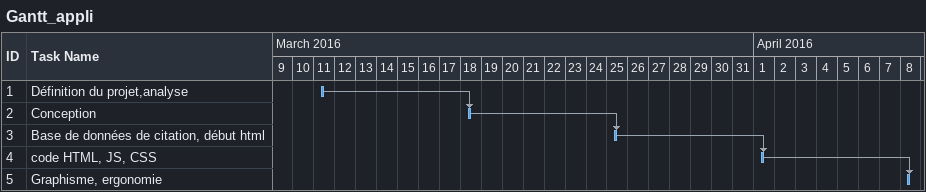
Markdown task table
Gantt_appli

| ID | Task | Start | Finish | Predecessors |
|---|---|---|---|---|
| 1 | Définition du projet,analyse | 2016-03-11 | 2016-03-11 |  |
| 2 | Conception | 2016-03-18 | 2016-03-18 | 1 |
| 3 | Base de données de citation, début html | 2016-03-25 | 2016-03-25 | 2 |
| 4 | code HTML, JS, CSS | 2016-04-01 | 2016-04-01 | 3 |
| 5 | Graphisme, ergonomie | 2016-04-08 | 2016-04-08 | 4 |
